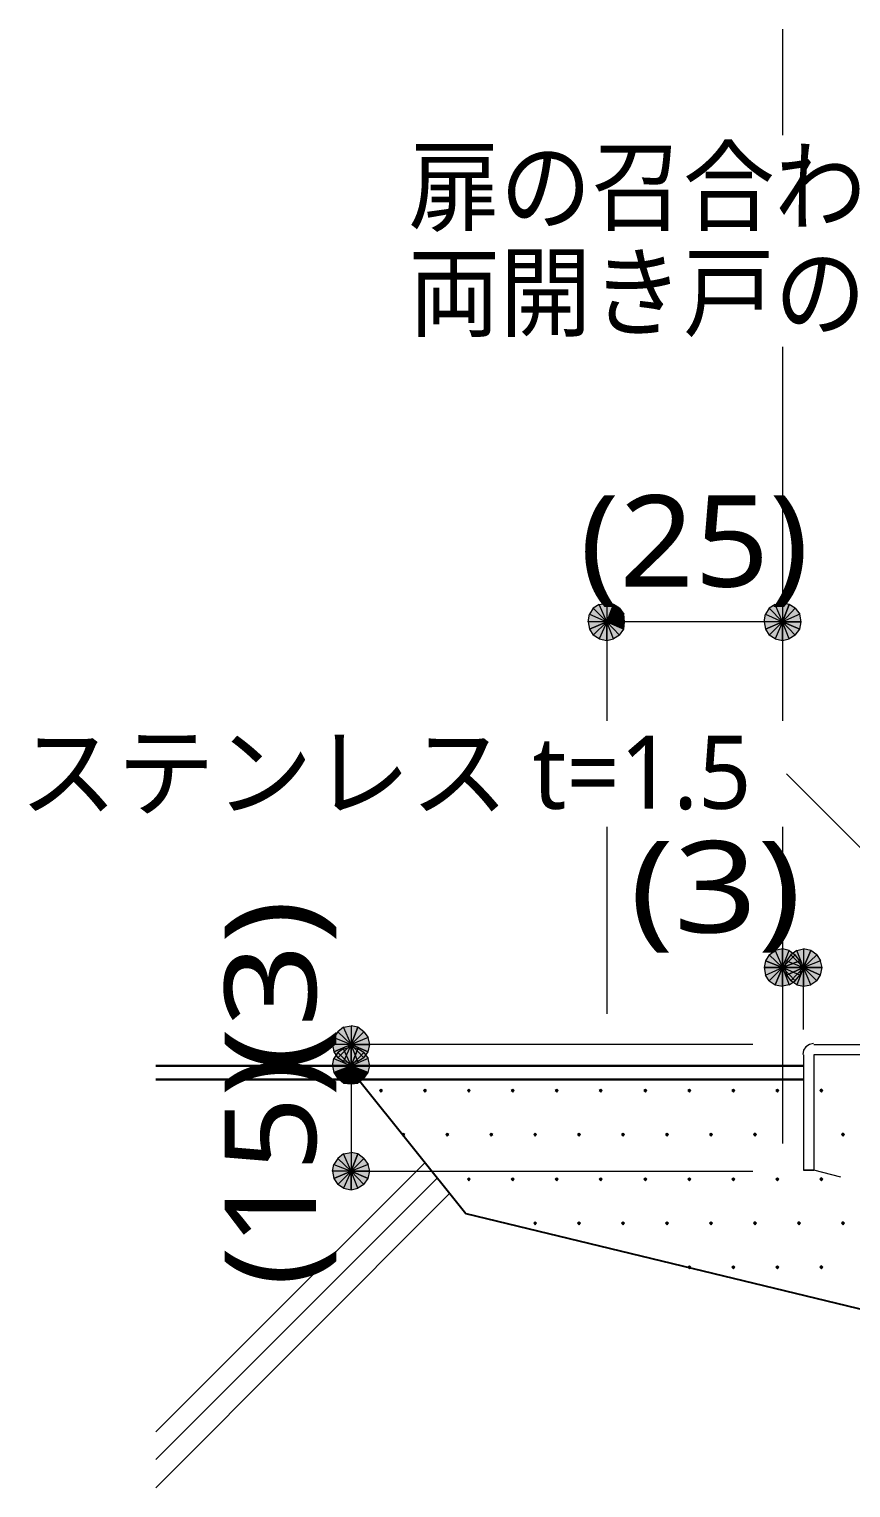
# Model space of a CAD drawing. Header units: millimetres. Extents: x 0 to 420, y 0 to 297.
# Drawn here: x 118.68 to 142.02, y 178.71 to 220.13 of the extents above; entities that cross this region are included whole.
import ezdxf
from ezdxf.enums import TextEntityAlignment as Align

# ---------------------------------------------------------------- set-up
doc = ezdxf.new("R2010")
doc.units = ezdxf.units.MM
doc.styles.add('kst32b', font='NotoSansJP-Variable.ttf')

msp = doc.modelspace()

# ---------------------------------------------------------------- hatches: boundary and pattern name
h = msp.add_hatch(color=7)
h.paths.add_polyline_path([(135.276, 203.793), (135.086, 203.835), (135.086, 203.306), (135.276, 203.793)])
h.paths.add_polyline_path([(135.086, 203.835), (135.086, 203.306), (134.874, 203.793), (135.086, 203.835)])
h.paths.add_polyline_path([(135.086, 203.306), (134.874, 203.793), (134.705, 203.687), (135.086, 203.306)])
h = msp.add_hatch(color=7)
h.paths.add_polyline_path([(140.271, 203.793), (140.081, 203.835), (140.081, 203.306), (140.271, 203.793)])
h.paths.add_polyline_path([(140.081, 203.835), (140.081, 203.306), (139.869, 203.793), (140.081, 203.835)])
h.paths.add_polyline_path([(140.081, 203.306), (139.869, 203.793), (139.7, 203.687), (140.081, 203.306)])
h = msp.add_hatch(color=7)
h.paths.add_polyline_path([(134.705, 203.687), (134.599, 203.517), (135.086, 203.306), (134.705, 203.687)])
h.paths.add_polyline_path([(134.599, 203.517), (135.086, 203.306), (134.557, 203.306), (134.599, 203.517)])
h.paths.add_polyline_path([(135.086, 203.306), (134.557, 203.306), (134.599, 203.094), (135.086, 203.306)])
h = msp.add_hatch(color=7)
h.paths.add_polyline_path([(135.594, 203.306), (135.572, 203.517), (135.086, 203.306), (135.594, 203.306)])
h.paths.add_polyline_path([(135.572, 203.517), (135.086, 203.306), (135.446, 203.687), (135.572, 203.517)])
h.paths.add_polyline_path([(135.086, 203.306), (135.446, 203.687), (135.276, 203.793), (135.086, 203.306)])
h = msp.add_hatch(color=7)
h.paths.add_polyline_path([(139.7, 203.687), (139.594, 203.517), (140.081, 203.306), (139.7, 203.687)])
h.paths.add_polyline_path([(139.594, 203.517), (140.081, 203.306), (139.552, 203.306), (139.594, 203.517)])
h.paths.add_polyline_path([(140.081, 203.306), (139.552, 203.306), (139.594, 203.094), (140.081, 203.306)])
h = msp.add_hatch(color=7)
h.paths.add_polyline_path([(140.61, 203.306), (140.568, 203.517), (140.081, 203.306), (140.61, 203.306)])
h.paths.add_polyline_path([(140.568, 203.517), (140.081, 203.306), (140.441, 203.687), (140.568, 203.517)])
h.paths.add_polyline_path([(140.081, 203.306), (140.441, 203.687), (140.271, 203.793), (140.081, 203.306)])
h = msp.add_hatch(color=7)
h.paths.add_polyline_path([(134.599, 203.094), (134.705, 202.925), (135.086, 203.306), (134.599, 203.094)])
h.paths.add_polyline_path([(134.705, 202.925), (135.086, 203.306), (134.874, 202.819), (134.705, 202.925)])
h.paths.add_polyline_path([(135.086, 203.306), (134.874, 202.819), (135.086, 202.777), (135.086, 203.306)])
h = msp.add_hatch(color=7)
h.paths.add_polyline_path([(135.086, 202.777), (135.276, 202.819), (135.086, 203.306), (135.086, 202.777)])
h.paths.add_polyline_path([(135.276, 202.819), (135.086, 203.306), (135.446, 202.925), (135.276, 202.819)])
h.paths.add_polyline_path([(135.086, 203.306), (135.446, 202.925), (135.572, 203.094), (135.086, 203.306)])
for points in [[(135.572, 203.094), (135.594, 203.306), (135.086, 203.306), (135.572, 203.094)], [(140.568, 203.094), (140.61, 203.306), (140.081, 203.306), (140.568, 203.094)], [(139.594, 193.675), (139.552, 193.484), (140.081, 193.484), (139.594, 193.675)], [(141.161, 193.273), (141.203, 193.484), (140.674, 193.484), (141.161, 193.273)], [(128.312, 191.093), (128.355, 191.304), (127.826, 191.304), (128.312, 191.093)], [(128.312, 190.5), (128.355, 190.69), (127.826, 190.69), (128.312, 190.5)], [(128.672, 190.034), (128.651, 190.013), (128.63, 189.992), (128.651, 189.971), (128.672, 189.95), (128.693, 189.971), (128.715, 189.992), (128.693, 190.013), (128.672, 190.034)], [(129.921, 190.034), (129.9, 190.013), (129.879, 189.992), (129.9, 189.971), (129.921, 189.95), (129.942, 189.971), (129.963, 189.992), (129.942, 190.013), (129.921, 190.034)], [(131.17, 190.034), (131.149, 190.013), (131.128, 189.992), (131.149, 189.971), (131.17, 189.95), (131.191, 189.971), (131.212, 189.992), (131.191, 190.013), (131.17, 190.034)], [(132.419, 190.034), (132.397, 190.013), (132.376, 189.992), (132.397, 189.971), (132.419, 189.95), (132.44, 189.971), (132.461, 189.992), (132.44, 190.013), (132.419, 190.034)], [(133.668, 190.034), (133.646, 190.013), (133.625, 189.992), (133.646, 189.971), (133.668, 189.95), (133.689, 189.971), (133.71, 189.992), (133.689, 190.013), (133.668, 190.034)], [(134.916, 190.034), (134.895, 190.013), (134.874, 189.992), (134.895, 189.971), (134.916, 189.95), (134.938, 189.971), (134.959, 189.992), (134.938, 190.013), (134.916, 190.034)], [(136.186, 190.034), (136.165, 190.013), (136.144, 189.992), (136.165, 189.971), (136.186, 189.95), (136.208, 189.971), (136.229, 189.992), (136.208, 190.013), (136.186, 190.034)], [(137.435, 190.034), (137.414, 190.013), (137.393, 189.992), (137.414, 189.971), (137.435, 189.95), (137.456, 189.971), (137.478, 189.992), (137.456, 190.013), (137.435, 190.034)], [(138.684, 190.034), (138.663, 190.013), (138.642, 189.992), (138.663, 189.971), (138.684, 189.95), (138.705, 189.971), (138.726, 189.992), (138.705, 190.013), (138.684, 190.034)], [(139.933, 190.034), (139.912, 190.013), (139.891, 189.992), (139.912, 189.971), (139.933, 189.95), (139.954, 189.971), (139.975, 189.992), (139.954, 190.013), (139.933, 190.034)], [(141.182, 190.034), (141.161, 190.013), (141.139, 189.992), (141.161, 189.971), (141.182, 189.95), (141.203, 189.971), (141.224, 189.992), (141.203, 190.013), (141.182, 190.034)], [(129.307, 188.786), (129.286, 188.764), (129.265, 188.743), (129.286, 188.722), (129.307, 188.701), (129.328, 188.722), (129.35, 188.743), (129.328, 188.764), (129.307, 188.786)], [(130.556, 188.786), (130.535, 188.764), (130.514, 188.743), (130.535, 188.722), (130.556, 188.701), (130.577, 188.722), (130.598, 188.743), (130.577, 188.764), (130.556, 188.786)], [(131.805, 188.786), (131.784, 188.764), (131.762, 188.743), (131.784, 188.722), (131.805, 188.701), (131.826, 188.722), (131.847, 188.743), (131.826, 188.764), (131.805, 188.786)], [(133.054, 188.786), (133.033, 188.764), (133.011, 188.743), (133.033, 188.722), (133.054, 188.701), (133.075, 188.722), (133.096, 188.743), (133.075, 188.764), (133.054, 188.786)], [(134.303, 188.786), (134.281, 188.764), (134.26, 188.743), (134.281, 188.722), (134.303, 188.701), (134.324, 188.722), (134.345, 188.743), (134.324, 188.764), (134.303, 188.786)], [(135.551, 188.786), (135.53, 188.764), (135.509, 188.743), (135.53, 188.722), (135.551, 188.701), (135.572, 188.722), (135.594, 188.743), (135.572, 188.764), (135.551, 188.786)], [(136.8, 188.786), (136.779, 188.764), (136.758, 188.743), (136.779, 188.722), (136.8, 188.701), (136.821, 188.722), (136.843, 188.743), (136.821, 188.764), (136.8, 188.786)], [(138.049, 188.786), (138.028, 188.764), (138.007, 188.743), (138.028, 188.722), (138.049, 188.701), (138.07, 188.722), (138.091, 188.743), (138.07, 188.764), (138.049, 188.786)], [(139.298, 188.786), (139.277, 188.764), (139.255, 188.743), (139.277, 188.722), (139.298, 188.701), (139.319, 188.722), (139.34, 188.743), (139.319, 188.764), (139.298, 188.786)], [(141.796, 188.786), (141.774, 188.764), (141.753, 188.743), (141.774, 188.722), (141.796, 188.701), (141.817, 188.722), (141.838, 188.743), (141.817, 188.764), (141.796, 188.786)], [(128.312, 187.494), (128.355, 187.706), (127.826, 187.706), (128.312, 187.494)], [(131.17, 187.515), (131.149, 187.494), (131.128, 187.473), (131.149, 187.452), (131.17, 187.431), (131.191, 187.452), (131.212, 187.473), (131.191, 187.494), (131.17, 187.515)], [(132.419, 187.515), (132.397, 187.494), (132.376, 187.473), (132.397, 187.452), (132.419, 187.431), (132.44, 187.452), (132.461, 187.473), (132.44, 187.494), (132.419, 187.515)], [(133.668, 187.515), (133.646, 187.494), (133.625, 187.473), (133.646, 187.452), (133.668, 187.431), (133.689, 187.452), (133.71, 187.473), (133.689, 187.494), (133.668, 187.515)], [(134.916, 187.515), (134.895, 187.494), (134.874, 187.473), (134.895, 187.452), (134.916, 187.431), (134.938, 187.452), (134.959, 187.473), (134.938, 187.494), (134.916, 187.515)], [(136.186, 187.515), (136.165, 187.494), (136.144, 187.473), (136.165, 187.452), (136.186, 187.431), (136.208, 187.452), (136.229, 187.473), (136.208, 187.494), (136.186, 187.515)], [(137.435, 187.515), (137.414, 187.494), (137.393, 187.473), (137.414, 187.452), (137.435, 187.431), (137.456, 187.452), (137.478, 187.473), (137.456, 187.494), (137.435, 187.515)], [(138.684, 187.515), (138.663, 187.494), (138.642, 187.473), (138.663, 187.452), (138.684, 187.431), (138.705, 187.452), (138.726, 187.473), (138.705, 187.494), (138.684, 187.515)], [(139.933, 187.515), (139.912, 187.494), (139.891, 187.473), (139.912, 187.452), (139.933, 187.431), (139.954, 187.452), (139.975, 187.473), (139.954, 187.494), (139.933, 187.515)], [(141.182, 187.515), (141.161, 187.494), (141.139, 187.473), (141.161, 187.452), (141.182, 187.431), (141.203, 187.452), (141.224, 187.473), (141.203, 187.494), (141.182, 187.515)], [(133.054, 186.267), (133.033, 186.246), (133.011, 186.224), (133.033, 186.203), (133.054, 186.182), (133.075, 186.203), (133.096, 186.224), (133.075, 186.246), (133.054, 186.267)], [(134.303, 186.267), (134.281, 186.246), (134.26, 186.224), (134.281, 186.203), (134.303, 186.182), (134.324, 186.203), (134.345, 186.224), (134.324, 186.246), (134.303, 186.267)], [(135.551, 186.267), (135.53, 186.246), (135.509, 186.224), (135.53, 186.203), (135.551, 186.182), (135.572, 186.203), (135.594, 186.224), (135.572, 186.246), (135.551, 186.267)], [(136.8, 186.267), (136.779, 186.246), (136.758, 186.224), (136.779, 186.203), (136.8, 186.182), (136.821, 186.203), (136.843, 186.224), (136.821, 186.246), (136.8, 186.267)], [(138.049, 186.267), (138.028, 186.246), (138.007, 186.224), (138.028, 186.203), (138.049, 186.182), (138.07, 186.203), (138.091, 186.224), (138.07, 186.246), (138.049, 186.267)], [(139.298, 186.267), (139.277, 186.246), (139.255, 186.224), (139.277, 186.203), (139.298, 186.182), (139.319, 186.203), (139.34, 186.224), (139.319, 186.246), (139.298, 186.267)], [(140.547, 186.267), (140.526, 186.246), (140.504, 186.224), (140.526, 186.203), (140.547, 186.182), (140.568, 186.203), (140.589, 186.224), (140.568, 186.246), (140.547, 186.267)], [(141.796, 186.267), (141.774, 186.246), (141.753, 186.224), (141.774, 186.203), (141.796, 186.182), (141.817, 186.203), (141.838, 186.224), (141.817, 186.246), (141.796, 186.267)], [(137.435, 185.018), (137.414, 184.997), (137.393, 184.975), (137.414, 184.954), (137.435, 184.933), (137.456, 184.954), (137.478, 184.975), (137.456, 184.997), (137.435, 185.018)], [(138.684, 185.018), (138.663, 184.997), (138.642, 184.975), (138.663, 184.954), (138.684, 184.933), (138.705, 184.954), (138.726, 184.975), (138.705, 184.997), (138.684, 185.018)], [(139.933, 185.018), (139.912, 184.997), (139.891, 184.975), (139.912, 184.954), (139.933, 184.933), (139.954, 184.954), (139.975, 184.975), (139.954, 184.997), (139.933, 185.018)], [(141.182, 185.018), (141.161, 184.997), (141.139, 184.975), (141.161, 184.954), (141.182, 184.933), (141.203, 184.954), (141.224, 184.975), (141.203, 184.997), (141.182, 185.018)]]:
    msp.add_hatch(color=7).paths.add_polyline_path(points)
h = msp.add_hatch(color=7)
h.paths.add_polyline_path([(139.594, 203.094), (139.7, 202.925), (140.081, 203.306), (139.594, 203.094)])
h.paths.add_polyline_path([(139.7, 202.925), (140.081, 203.306), (139.869, 202.819), (139.7, 202.925)])
h.paths.add_polyline_path([(140.081, 203.306), (139.869, 202.819), (140.081, 202.777), (140.081, 203.306)])
h = msp.add_hatch(color=7)
h.paths.add_polyline_path([(140.081, 202.777), (140.271, 202.819), (140.081, 203.306), (140.081, 202.777)])
h.paths.add_polyline_path([(140.271, 202.819), (140.081, 203.306), (140.441, 202.925), (140.271, 202.819)])
h.paths.add_polyline_path([(140.081, 203.306), (140.441, 202.925), (140.568, 203.094), (140.081, 203.306)])
h = msp.add_hatch(color=7)
h.paths.add_polyline_path([(140.081, 194.014), (139.869, 193.971), (140.081, 193.484), (140.081, 194.014)])
h.paths.add_polyline_path([(139.869, 193.971), (140.081, 193.484), (139.7, 193.844), (139.869, 193.971)])
h.paths.add_polyline_path([(140.081, 193.484), (139.7, 193.844), (139.594, 193.675), (140.081, 193.484)])
h = msp.add_hatch(color=7)
h.paths.add_polyline_path([(140.568, 193.675), (140.441, 193.844), (140.081, 193.484), (140.568, 193.675)])
h.paths.add_polyline_path([(140.441, 193.844), (140.081, 193.484), (140.271, 193.971), (140.441, 193.844)])
h.paths.add_polyline_path([(140.081, 193.484), (140.271, 193.971), (140.081, 194.014), (140.081, 193.484)])
h = msp.add_hatch(color=7)
h.paths.add_polyline_path([(140.885, 193.971), (140.674, 194.014), (140.674, 193.484), (140.885, 193.971)])
h.paths.add_polyline_path([(140.674, 194.014), (140.674, 193.484), (140.483, 193.971), (140.674, 194.014)])
h.paths.add_polyline_path([(140.674, 193.484), (140.483, 193.971), (140.314, 193.844), (140.674, 193.484)])
h = msp.add_hatch(color=7)
h.paths.add_polyline_path([(141.203, 193.484), (141.161, 193.675), (140.674, 193.484), (141.203, 193.484)])
h.paths.add_polyline_path([(141.161, 193.675), (140.674, 193.484), (141.055, 193.844), (141.161, 193.675)])
h.paths.add_polyline_path([(140.674, 193.484), (141.055, 193.844), (140.885, 193.971), (140.674, 193.484)])
h = msp.add_hatch(color=7)
h.paths.add_polyline_path([(139.552, 193.484), (139.594, 193.273), (140.081, 193.484), (139.552, 193.484)])
h.paths.add_polyline_path([(139.594, 193.273), (140.081, 193.484), (139.7, 193.104), (139.594, 193.273)])
h.paths.add_polyline_path([(140.081, 193.484), (139.7, 193.104), (139.869, 192.998), (140.081, 193.484)])
h = msp.add_hatch(color=7)
h.paths.add_polyline_path([(139.869, 192.998), (140.081, 192.955), (140.081, 193.484), (139.869, 192.998)])
h.paths.add_polyline_path([(140.081, 192.955), (140.081, 193.484), (140.271, 192.998), (140.081, 192.955)])
h.paths.add_polyline_path([(140.081, 193.484), (140.271, 192.998), (140.441, 193.104), (140.081, 193.484)])
h = msp.add_hatch(color=7)
h.paths.add_polyline_path([(140.441, 193.104), (140.568, 193.273), (140.081, 193.484), (140.441, 193.104)])
h.paths.add_polyline_path([(140.568, 193.273), (140.081, 193.484), (140.61, 193.484), (140.568, 193.273)])
h.paths.add_polyline_path([(140.081, 193.484), (140.61, 193.484), (140.568, 193.675), (140.081, 193.484)])
h = msp.add_hatch(color=7)
h.paths.add_polyline_path([(140.314, 193.844), (140.187, 193.675), (140.674, 193.484), (140.314, 193.844)])
h.paths.add_polyline_path([(140.187, 193.675), (140.674, 193.484), (140.145, 193.484), (140.187, 193.675)])
h.paths.add_polyline_path([(140.674, 193.484), (140.145, 193.484), (140.187, 193.273), (140.674, 193.484)])
h = msp.add_hatch(color=7)
h.paths.add_polyline_path([(140.187, 193.273), (140.314, 193.104), (140.674, 193.484), (140.187, 193.273)])
h.paths.add_polyline_path([(140.314, 193.104), (140.674, 193.484), (140.483, 192.998), (140.314, 193.104)])
h.paths.add_polyline_path([(140.674, 193.484), (140.483, 192.998), (140.674, 192.955), (140.674, 193.484)])
h = msp.add_hatch(color=7)
h.paths.add_polyline_path([(140.674, 192.955), (140.885, 192.998), (140.674, 193.484), (140.674, 192.955)])
h.paths.add_polyline_path([(140.885, 192.998), (140.674, 193.484), (141.055, 193.104), (140.885, 192.998)])
h.paths.add_polyline_path([(140.674, 193.484), (141.055, 193.104), (141.161, 193.273), (140.674, 193.484)])
h = msp.add_hatch(color=7)
h.paths.add_polyline_path([(128.016, 191.791), (127.826, 191.833), (127.826, 191.304), (128.016, 191.791)])
h.paths.add_polyline_path([(127.826, 191.833), (127.826, 191.304), (127.614, 191.791), (127.826, 191.833)])
h.paths.add_polyline_path([(127.826, 191.304), (127.614, 191.791), (127.445, 191.664), (127.826, 191.304)])
h = msp.add_hatch(color=7)
h.paths.add_polyline_path([(128.355, 191.304), (128.312, 191.495), (127.826, 191.304), (128.355, 191.304)])
h.paths.add_polyline_path([(128.312, 191.495), (127.826, 191.304), (128.185, 191.664), (128.312, 191.495)])
h.paths.add_polyline_path([(127.826, 191.304), (128.185, 191.664), (128.016, 191.791), (127.826, 191.304)])
h = msp.add_hatch(color=7)
h.paths.add_polyline_path([(127.445, 191.664), (127.339, 191.495), (127.826, 191.304), (127.445, 191.664)])
h.paths.add_polyline_path([(127.339, 191.495), (127.826, 191.304), (127.296, 191.304), (127.339, 191.495)])
h.paths.add_polyline_path([(127.826, 191.304), (127.296, 191.304), (127.339, 191.093), (127.826, 191.304)])
h = msp.add_hatch(color=7)
h.paths.add_polyline_path([(127.445, 191.071), (127.339, 190.902), (127.826, 190.69), (127.445, 191.071)])
h.paths.add_polyline_path([(127.339, 190.902), (127.826, 190.69), (127.296, 190.69), (127.339, 190.902)])
h.paths.add_polyline_path([(127.826, 190.69), (127.296, 190.69), (127.339, 190.5), (127.826, 190.69)])
h = msp.add_hatch(color=7)
h.paths.add_polyline_path([(127.339, 191.093), (127.445, 190.923), (127.826, 191.304), (127.339, 191.093)])
h.paths.add_polyline_path([(127.445, 190.923), (127.826, 191.304), (127.614, 190.817), (127.445, 190.923)])
h.paths.add_polyline_path([(127.826, 191.304), (127.614, 190.817), (127.826, 190.775), (127.826, 191.304)])
h = msp.add_hatch(color=7)
h.paths.add_polyline_path([(128.016, 191.177), (127.826, 191.22), (127.826, 190.69), (128.016, 191.177)])
h.paths.add_polyline_path([(127.826, 191.22), (127.826, 190.69), (127.614, 191.177), (127.826, 191.22)])
h.paths.add_polyline_path([(127.826, 190.69), (127.614, 191.177), (127.445, 191.071), (127.826, 190.69)])
h = msp.add_hatch(color=7)
h.paths.add_polyline_path([(127.826, 190.775), (128.016, 190.817), (127.826, 191.304), (127.826, 190.775)])
h.paths.add_polyline_path([(128.016, 190.817), (127.826, 191.304), (128.185, 190.923), (128.016, 190.817)])
h.paths.add_polyline_path([(127.826, 191.304), (128.185, 190.923), (128.312, 191.093), (127.826, 191.304)])
h = msp.add_hatch(color=7)
h.paths.add_polyline_path([(128.355, 190.69), (128.312, 190.902), (127.826, 190.69), (128.355, 190.69)])
h.paths.add_polyline_path([(128.312, 190.902), (127.826, 190.69), (128.185, 191.071), (128.312, 190.902)])
h.paths.add_polyline_path([(127.826, 190.69), (128.185, 191.071), (128.016, 191.177), (127.826, 190.69)])
h = msp.add_hatch(color=7)
h.paths.add_polyline_path([(127.339, 190.5), (127.445, 190.331), (127.826, 190.69), (127.339, 190.5)])
h.paths.add_polyline_path([(127.445, 190.331), (127.826, 190.69), (127.614, 190.204), (127.445, 190.331)])
h.paths.add_polyline_path([(127.826, 190.69), (127.614, 190.204), (127.826, 190.182), (127.826, 190.69)])
h = msp.add_hatch(color=7)
h.paths.add_polyline_path([(127.826, 190.182), (128.016, 190.204), (127.826, 190.69), (127.826, 190.182)])
h.paths.add_polyline_path([(128.016, 190.204), (127.826, 190.69), (128.185, 190.331), (128.016, 190.204)])
h.paths.add_polyline_path([(127.826, 190.69), (128.185, 190.331), (128.312, 190.5), (127.826, 190.69)])
h = msp.add_hatch(color=7)
h.paths.add_polyline_path([(127.445, 188.066), (127.339, 187.896), (127.826, 187.706), (127.445, 188.066)])
h.paths.add_polyline_path([(127.339, 187.896), (127.826, 187.706), (127.296, 187.706), (127.339, 187.896)])
h.paths.add_polyline_path([(127.826, 187.706), (127.296, 187.706), (127.339, 187.494), (127.826, 187.706)])
h = msp.add_hatch(color=7)
h.paths.add_polyline_path([(128.016, 188.193), (127.826, 188.235), (127.826, 187.706), (128.016, 188.193)])
h.paths.add_polyline_path([(127.826, 188.235), (127.826, 187.706), (127.614, 188.193), (127.826, 188.235)])
h.paths.add_polyline_path([(127.826, 187.706), (127.614, 188.193), (127.445, 188.066), (127.826, 187.706)])
h = msp.add_hatch(color=7)
h.paths.add_polyline_path([(128.355, 187.706), (128.312, 187.896), (127.826, 187.706), (128.355, 187.706)])
h.paths.add_polyline_path([(128.312, 187.896), (127.826, 187.706), (128.185, 188.066), (128.312, 187.896)])
h.paths.add_polyline_path([(127.826, 187.706), (128.185, 188.066), (128.016, 188.193), (127.826, 187.706)])
h = msp.add_hatch(color=7)
h.paths.add_polyline_path([(127.339, 187.494), (127.445, 187.325), (127.826, 187.706), (127.339, 187.494)])
h.paths.add_polyline_path([(127.445, 187.325), (127.826, 187.706), (127.614, 187.219), (127.445, 187.325)])
h.paths.add_polyline_path([(127.826, 187.706), (127.614, 187.219), (127.826, 187.177), (127.826, 187.706)])
h = msp.add_hatch(color=7)
h.paths.add_polyline_path([(127.826, 187.177), (128.016, 187.219), (127.826, 187.706), (127.826, 187.177)])
h.paths.add_polyline_path([(128.016, 187.219), (127.826, 187.706), (128.185, 187.325), (128.016, 187.219)])
h.paths.add_polyline_path([(127.826, 187.706), (128.185, 187.325), (128.312, 187.494), (127.826, 187.706)])

# ---------------------------------------------------------------- linework, layer by layer
at = {"lineweight": 13}
for points in [[(140.081, 220.133), (140.081, 217.128)], [(140.081, 211.116), (140.081, 200.491)], [(140.081, 203.306), (135.086, 203.306), (135.086, 200.491)], [(147.87, 191.304), (140.187, 198.988)], [(135.086, 197.485), (135.086, 192.172)], [(140.081, 197.485), (140.081, 188.489)], [(140.081, 193.484), (140.674, 193.484)], [(140.674, 191.728), (140.674, 193.527)], [(140.081, 193.061), (140.081, 190.69)], [(139.234, 191.304), (127.826, 191.304)], [(127.826, 191.304), (127.826, 190.69), (127.826, 187.706)], [(140.959, 191.325), (140.84, 191.301), (140.742, 191.236), (140.677, 191.138), (140.653, 191.019)], [(140.674, 191.008), (140.674, 187.727), (140.97, 187.727)], [(140.97, 191.304), (154.58, 191.304)], [(154.559, 191.008), (140.97, 191.008)], [(140.97, 191.008), (140.97, 187.727)], [(129.921, 187.939), (122.28, 180.298)], [(127.826, 187.706), (139.234, 187.706)], [(140.97, 187.727), (140.674, 187.727)], [(141.732, 187.537), (140.97, 187.727)], [(130.281, 187.515), (122.28, 179.514)], [(130.62, 187.071), (122.28, 178.71)]]:
    msp.add_lwpolyline(points, dxfattribs=at)
at = {"lineweight": 0}
for points in [[(135.086, 203.835), (135.086, 203.306), (134.874, 203.793)], [(135.276, 203.793), (135.086, 203.835), (135.086, 203.306)], [(140.081, 203.835), (140.081, 203.306), (139.869, 203.793)], [(140.271, 203.793), (140.081, 203.835), (140.081, 203.306)], [(134.599, 203.517), (135.086, 203.306), (134.557, 203.306)], [(134.705, 203.687), (134.599, 203.517), (135.086, 203.306)], [(135.086, 203.306), (134.874, 203.793), (134.705, 203.687)], [(135.086, 203.306), (135.446, 203.687), (135.276, 203.793)], [(135.572, 203.517), (135.086, 203.306), (135.446, 203.687)], [(135.594, 203.306), (135.572, 203.517), (135.086, 203.306)], [(139.594, 203.517), (140.081, 203.306), (139.552, 203.306)], [(139.7, 203.687), (139.594, 203.517), (140.081, 203.306)], [(140.081, 203.306), (139.869, 203.793), (139.7, 203.687)], [(140.081, 203.306), (140.441, 203.687), (140.271, 203.793)], [(140.568, 203.517), (140.081, 203.306), (140.441, 203.687)], [(140.61, 203.306), (140.568, 203.517), (140.081, 203.306)], [(135.086, 203.306), (134.557, 203.306), (134.599, 203.094)], [(134.599, 203.094), (134.705, 202.925), (135.086, 203.306)], [(134.705, 202.925), (135.086, 203.306), (134.874, 202.819)], [(135.086, 203.306), (134.874, 202.819), (135.086, 202.777)], [(135.086, 202.777), (135.276, 202.819), (135.086, 203.306)], [(135.276, 202.819), (135.086, 203.306), (135.446, 202.925)], [(135.086, 203.306), (135.446, 202.925), (135.572, 203.094)], [(135.572, 203.094), (135.594, 203.306), (135.086, 203.306)], [(140.081, 203.306), (139.552, 203.306), (139.594, 203.094)], [(139.594, 203.094), (139.7, 202.925), (140.081, 203.306)], [(139.7, 202.925), (140.081, 203.306), (139.869, 202.819)], [(140.081, 203.306), (139.869, 202.819), (140.081, 202.777)], [(140.081, 202.777), (140.271, 202.819), (140.081, 203.306)], [(140.271, 202.819), (140.081, 203.306), (140.441, 202.925)], [(140.081, 203.306), (140.441, 202.925), (140.568, 203.094)], [(140.568, 203.094), (140.61, 203.306), (140.081, 203.306)], [(139.869, 193.971), (140.081, 193.484), (139.7, 193.844)], [(140.081, 194.014), (139.869, 193.971), (140.081, 193.484)], [(140.081, 193.484), (140.271, 193.971), (140.081, 194.014)], [(140.441, 193.844), (140.081, 193.484), (140.271, 193.971)], [(140.674, 193.484), (140.483, 193.971), (140.314, 193.844)], [(140.674, 194.014), (140.674, 193.484), (140.483, 193.971)], [(140.885, 193.971), (140.674, 194.014), (140.674, 193.484)], [(140.674, 193.484), (141.055, 193.844), (140.885, 193.971)], [(139.594, 193.675), (139.552, 193.484), (140.081, 193.484)], [(139.552, 193.484), (139.594, 193.273), (140.081, 193.484)], [(140.081, 193.484), (139.7, 193.844), (139.594, 193.675)], [(139.594, 193.273), (140.081, 193.484), (139.7, 193.104)], [(140.081, 193.484), (139.7, 193.104), (139.869, 192.998)], [(139.869, 192.998), (140.081, 192.955), (140.081, 193.484)], [(140.568, 193.675), (140.441, 193.844), (140.081, 193.484)], [(140.081, 193.484), (140.61, 193.484), (140.568, 193.675)], [(140.081, 192.955), (140.081, 193.484), (140.271, 192.998)], [(140.081, 193.484), (140.271, 192.998), (140.441, 193.104)], [(140.441, 193.104), (140.568, 193.273), (140.081, 193.484)], [(140.568, 193.273), (140.081, 193.484), (140.61, 193.484)], [(140.187, 193.675), (140.674, 193.484), (140.145, 193.484)], [(140.674, 193.484), (140.145, 193.484), (140.187, 193.273)], [(140.314, 193.844), (140.187, 193.675), (140.674, 193.484)], [(140.187, 193.273), (140.314, 193.104), (140.674, 193.484)], [(140.314, 193.104), (140.674, 193.484), (140.483, 192.998)], [(140.674, 193.484), (140.483, 192.998), (140.674, 192.955)], [(141.161, 193.675), (140.674, 193.484), (141.055, 193.844)], [(141.203, 193.484), (141.161, 193.675), (140.674, 193.484)], [(140.674, 192.955), (140.885, 192.998), (140.674, 193.484)], [(140.885, 192.998), (140.674, 193.484), (141.055, 193.104)], [(140.674, 193.484), (141.055, 193.104), (141.161, 193.273)], [(141.161, 193.273), (141.203, 193.484), (140.674, 193.484)], [(127.826, 191.304), (127.614, 191.791), (127.445, 191.664)], [(127.826, 191.833), (127.826, 191.304), (127.614, 191.791)], [(128.016, 191.791), (127.826, 191.833), (127.826, 191.304)], [(127.826, 191.304), (128.185, 191.664), (128.016, 191.791)], [(127.339, 191.495), (127.826, 191.304), (127.296, 191.304)], [(127.445, 191.664), (127.339, 191.495), (127.826, 191.304)], [(128.312, 191.495), (127.826, 191.304), (128.185, 191.664)], [(128.355, 191.304), (128.312, 191.495), (127.826, 191.304)], [(127.826, 191.304), (127.296, 191.304), (127.339, 191.093)], [(127.339, 191.093), (127.445, 190.923), (127.826, 191.304)], [(127.445, 191.071), (127.339, 190.902), (127.826, 190.69)], [(127.445, 190.923), (127.826, 191.304), (127.614, 190.817)], [(127.826, 190.69), (127.614, 191.177), (127.445, 191.071)], [(127.826, 191.304), (127.614, 190.817), (127.826, 190.775)], [(127.826, 191.22), (127.826, 190.69), (127.614, 191.177)], [(127.826, 190.775), (128.016, 190.817), (127.826, 191.304)], [(128.016, 190.817), (127.826, 191.304), (128.185, 190.923)], [(127.826, 191.304), (128.185, 190.923), (128.312, 191.093)], [(128.312, 191.093), (128.355, 191.304), (127.826, 191.304)], [(128.016, 191.177), (127.826, 191.22), (127.826, 190.69)], [(127.826, 190.69), (128.185, 191.071), (128.016, 191.177)], [(128.312, 190.902), (127.826, 190.69), (128.185, 191.071)], [(127.339, 190.902), (127.826, 190.69), (127.296, 190.69)], [(127.826, 190.69), (127.296, 190.69), (127.339, 190.5)], [(127.339, 190.5), (127.445, 190.331), (127.826, 190.69)], [(127.445, 190.331), (127.826, 190.69), (127.614, 190.204)], [(127.826, 190.69), (127.614, 190.204), (127.826, 190.182)], [(128.355, 190.69), (128.312, 190.902), (127.826, 190.69)], [(127.826, 190.182), (128.016, 190.204), (127.826, 190.69)], [(128.016, 190.204), (127.826, 190.69), (128.185, 190.331)], [(127.826, 190.69), (128.185, 190.331), (128.312, 190.5)], [(128.312, 190.5), (128.355, 190.69), (127.826, 190.69)], [(128.672, 190.034), (128.651, 190.013), (128.63, 189.992), (128.651, 189.971), (128.672, 189.95), (128.693, 189.971), (128.715, 189.992), (128.693, 190.013)], [(129.921, 190.034), (129.9, 190.013), (129.879, 189.992), (129.9, 189.971), (129.921, 189.95), (129.942, 189.971), (129.963, 189.992), (129.942, 190.013)], [(131.17, 190.034), (131.149, 190.013), (131.128, 189.992), (131.149, 189.971), (131.17, 189.95), (131.191, 189.971), (131.212, 189.992), (131.191, 190.013)], [(132.419, 190.034), (132.397, 190.013), (132.376, 189.992), (132.397, 189.971), (132.419, 189.95), (132.44, 189.971), (132.461, 189.992), (132.44, 190.013)], [(133.668, 190.034), (133.646, 190.013), (133.625, 189.992), (133.646, 189.971), (133.668, 189.95), (133.689, 189.971), (133.71, 189.992), (133.689, 190.013)], [(134.916, 190.034), (134.895, 190.013), (134.874, 189.992), (134.895, 189.971), (134.916, 189.95), (134.938, 189.971), (134.959, 189.992), (134.938, 190.013)], [(136.186, 190.034), (136.165, 190.013), (136.144, 189.992), (136.165, 189.971), (136.186, 189.95), (136.208, 189.971), (136.229, 189.992), (136.208, 190.013)], [(137.435, 190.034), (137.414, 190.013), (137.393, 189.992), (137.414, 189.971), (137.435, 189.95), (137.456, 189.971), (137.478, 189.992), (137.456, 190.013)], [(138.684, 190.034), (138.663, 190.013), (138.642, 189.992), (138.663, 189.971), (138.684, 189.95), (138.705, 189.971), (138.726, 189.992), (138.705, 190.013)], [(139.933, 190.034), (139.912, 190.013), (139.891, 189.992), (139.912, 189.971), (139.933, 189.95), (139.954, 189.971), (139.975, 189.992), (139.954, 190.013)], [(141.182, 190.034), (141.161, 190.013), (141.139, 189.992), (141.161, 189.971), (141.182, 189.95), (141.203, 189.971), (141.224, 189.992), (141.203, 190.013)], [(129.307, 188.786), (129.286, 188.764), (129.265, 188.743), (129.286, 188.722), (129.307, 188.701), (129.328, 188.722), (129.35, 188.743), (129.328, 188.764)], [(130.556, 188.786), (130.535, 188.764), (130.514, 188.743), (130.535, 188.722), (130.556, 188.701), (130.577, 188.722), (130.598, 188.743), (130.577, 188.764)], [(131.805, 188.786), (131.784, 188.764), (131.762, 188.743), (131.784, 188.722), (131.805, 188.701), (131.826, 188.722), (131.847, 188.743), (131.826, 188.764)], [(133.054, 188.786), (133.033, 188.764), (133.011, 188.743), (133.033, 188.722), (133.054, 188.701), (133.075, 188.722), (133.096, 188.743), (133.075, 188.764)], [(134.303, 188.786), (134.281, 188.764), (134.26, 188.743), (134.281, 188.722), (134.303, 188.701), (134.324, 188.722), (134.345, 188.743), (134.324, 188.764)], [(135.551, 188.786), (135.53, 188.764), (135.509, 188.743), (135.53, 188.722), (135.551, 188.701), (135.572, 188.722), (135.594, 188.743), (135.572, 188.764)], [(136.8, 188.786), (136.779, 188.764), (136.758, 188.743), (136.779, 188.722), (136.8, 188.701), (136.821, 188.722), (136.843, 188.743), (136.821, 188.764)], [(138.049, 188.786), (138.028, 188.764), (138.007, 188.743), (138.028, 188.722), (138.049, 188.701), (138.07, 188.722), (138.091, 188.743), (138.07, 188.764)], [(139.298, 188.786), (139.277, 188.764), (139.255, 188.743), (139.277, 188.722), (139.298, 188.701), (139.319, 188.722), (139.34, 188.743), (139.319, 188.764)], [(141.796, 188.786), (141.774, 188.764), (141.753, 188.743), (141.774, 188.722), (141.796, 188.701), (141.817, 188.722), (141.838, 188.743), (141.817, 188.764)], [(127.445, 188.066), (127.339, 187.896), (127.826, 187.706)], [(127.826, 187.706), (127.614, 188.193), (127.445, 188.066)], [(127.826, 188.235), (127.826, 187.706), (127.614, 188.193)], [(128.016, 188.193), (127.826, 188.235), (127.826, 187.706)], [(127.826, 187.706), (128.185, 188.066), (128.016, 188.193)], [(128.312, 187.896), (127.826, 187.706), (128.185, 188.066)], [(127.339, 187.896), (127.826, 187.706), (127.296, 187.706)], [(127.826, 187.706), (127.296, 187.706), (127.339, 187.494)], [(127.339, 187.494), (127.445, 187.325), (127.826, 187.706)], [(127.445, 187.325), (127.826, 187.706), (127.614, 187.219)], [(127.826, 187.706), (127.614, 187.219), (127.826, 187.177)], [(128.355, 187.706), (128.312, 187.896), (127.826, 187.706)], [(127.826, 187.177), (128.016, 187.219), (127.826, 187.706)], [(128.016, 187.219), (127.826, 187.706), (128.185, 187.325)], [(127.826, 187.706), (128.185, 187.325), (128.312, 187.494)], [(128.312, 187.494), (128.355, 187.706), (127.826, 187.706)], [(131.17, 187.515), (131.149, 187.494), (131.128, 187.473), (131.149, 187.452), (131.17, 187.431), (131.191, 187.452), (131.212, 187.473), (131.191, 187.494)], [(132.419, 187.515), (132.397, 187.494), (132.376, 187.473), (132.397, 187.452), (132.419, 187.431), (132.44, 187.452), (132.461, 187.473), (132.44, 187.494)], [(133.668, 187.515), (133.646, 187.494), (133.625, 187.473), (133.646, 187.452), (133.668, 187.431), (133.689, 187.452), (133.71, 187.473), (133.689, 187.494)], [(134.916, 187.515), (134.895, 187.494), (134.874, 187.473), (134.895, 187.452), (134.916, 187.431), (134.938, 187.452), (134.959, 187.473), (134.938, 187.494)], [(136.186, 187.515), (136.165, 187.494), (136.144, 187.473), (136.165, 187.452), (136.186, 187.431), (136.208, 187.452), (136.229, 187.473), (136.208, 187.494)], [(137.435, 187.515), (137.414, 187.494), (137.393, 187.473), (137.414, 187.452), (137.435, 187.431), (137.456, 187.452), (137.478, 187.473), (137.456, 187.494)], [(138.684, 187.515), (138.663, 187.494), (138.642, 187.473), (138.663, 187.452), (138.684, 187.431), (138.705, 187.452), (138.726, 187.473), (138.705, 187.494)], [(139.933, 187.515), (139.912, 187.494), (139.891, 187.473), (139.912, 187.452), (139.933, 187.431), (139.954, 187.452), (139.975, 187.473), (139.954, 187.494)], [(141.182, 187.515), (141.161, 187.494), (141.139, 187.473), (141.161, 187.452), (141.182, 187.431), (141.203, 187.452), (141.224, 187.473), (141.203, 187.494)], [(133.054, 186.267), (133.033, 186.246), (133.011, 186.224), (133.033, 186.203), (133.054, 186.182), (133.075, 186.203), (133.096, 186.224), (133.075, 186.246)], [(134.303, 186.267), (134.281, 186.246), (134.26, 186.224), (134.281, 186.203), (134.303, 186.182), (134.324, 186.203), (134.345, 186.224), (134.324, 186.246)], [(135.551, 186.267), (135.53, 186.246), (135.509, 186.224), (135.53, 186.203), (135.551, 186.182), (135.572, 186.203), (135.594, 186.224), (135.572, 186.246)], [(136.8, 186.267), (136.779, 186.246), (136.758, 186.224), (136.779, 186.203), (136.8, 186.182), (136.821, 186.203), (136.843, 186.224), (136.821, 186.246)], [(138.049, 186.267), (138.028, 186.246), (138.007, 186.224), (138.028, 186.203), (138.049, 186.182), (138.07, 186.203), (138.091, 186.224), (138.07, 186.246)], [(139.298, 186.267), (139.277, 186.246), (139.255, 186.224), (139.277, 186.203), (139.298, 186.182), (139.319, 186.203), (139.34, 186.224), (139.319, 186.246)], [(140.547, 186.267), (140.526, 186.246), (140.504, 186.224), (140.526, 186.203), (140.547, 186.182), (140.568, 186.203), (140.589, 186.224), (140.568, 186.246)], [(141.796, 186.267), (141.774, 186.246), (141.753, 186.224), (141.774, 186.203), (141.796, 186.182), (141.817, 186.203), (141.838, 186.224), (141.817, 186.246)], [(137.435, 185.018), (137.414, 184.997), (137.393, 184.975), (137.414, 184.954), (137.435, 184.933), (137.456, 184.954), (137.478, 184.975), (137.456, 184.997)], [(138.684, 185.018), (138.663, 184.997), (138.642, 184.975), (138.663, 184.954), (138.684, 184.933), (138.705, 184.954), (138.726, 184.975), (138.705, 184.997)], [(139.933, 185.018), (139.912, 184.997), (139.891, 184.975), (139.912, 184.954), (139.933, 184.933), (139.954, 184.954), (139.975, 184.975), (139.954, 184.997)], [(141.182, 185.018), (141.161, 184.997), (141.139, 184.975), (141.161, 184.954), (141.182, 184.933), (141.203, 184.954), (141.224, 184.975), (141.203, 184.997)]]:
    msp.add_lwpolyline(points, close=True, dxfattribs=at)
at = {"lineweight": 30}
for points in [[(122.28, 190.69), (140.674, 190.69)], [(122.28, 190.309), (140.674, 190.309)]]:
    msp.add_lwpolyline(points, dxfattribs=at)
at = {"lineweight": 25}
msp.add_lwpolyline([(128.037, 190.309), (131.085, 186.499), (162.073, 179.006)], dxfattribs=at)

# ---------------------------------------------------------------- texts
at = {"style": 'kst32b'}
for s, height, p, p2 in [('扉の召合わせ', 2.0791, (129.455, 214.63), (145.049, 214.63)), ('両開き戸の場合', 2.0791, (129.455, 211.624), (147.648, 211.624)), ('(25)', 2.5989, (134.324, 204.301), (140.821, 204.301)), ('ステンレス t=1.5', 2.07913, (118.406, 197.993), (139.198, 197.993)), ('(3)', 2.5989, (135.742, 194.479), (140.615, 194.479)), ('(3)', 2.5989, (126.831, 190.542), (126.831, 195.415)), ('(15)', 2.5989, (126.831, 184.446), (126.831, 190.944))]:
    msp.add_text(s, height=height, dxfattribs=at).set_placement(p, p2, align=Align.FIT)

doc.saveas('drawing.dxf')
